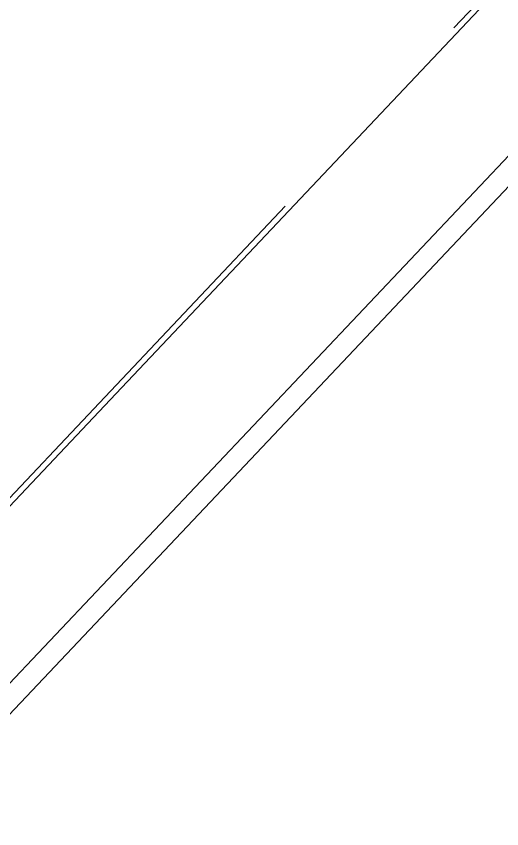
# Model space of a CAD drawing. Header units: millimetres. Extents: x -86814 to -77113, y 29520 to 42516.
# Drawn here: x -81736.3 to -81588, y 39187.8 to 39436.1 of the extents above; entities that cross this region are included whole.
import ezdxf

# ---------------------------------------------------------------- set-up
doc = ezdxf.new("R2010")
doc.units = ezdxf.units.MM
doc.linetypes.add('HIDDEN_50', pattern=[225, 150, -75])
doc.layers.add('PROFILE_HIDDEN', color=9, linetype='HIDDEN_50', lineweight=18)
doc.layers.add('PROFILE_VISIBLE', color=4, linetype='Continuous', lineweight=25)

msp = doc.modelspace()

# ---------------------------------------------------------------- linework, layer by layer
at = {"layer": 'PROFILE_HIDDEN'}
for p, q in [((-81757.2, 39269.01), (-81280.54, 39773.39)), ((-81759.13, 39264.44), (-81707.68, 39318.9))]:
    msp.add_line(p, q, dxfattribs=at)
at = {"layer": 'PROFILE_VISIBLE'}
for p, q in [((-83083.49, 37798.98), (-79600.41, 41485.92)), ((-83092.37, 37799.52), (-79638.44, 41454.37)), ((-81707.68, 39318.9), (-81481.31, 39558.53))]:
    msp.add_line(p, q, dxfattribs=at)

doc.saveas('drawing.dxf')
